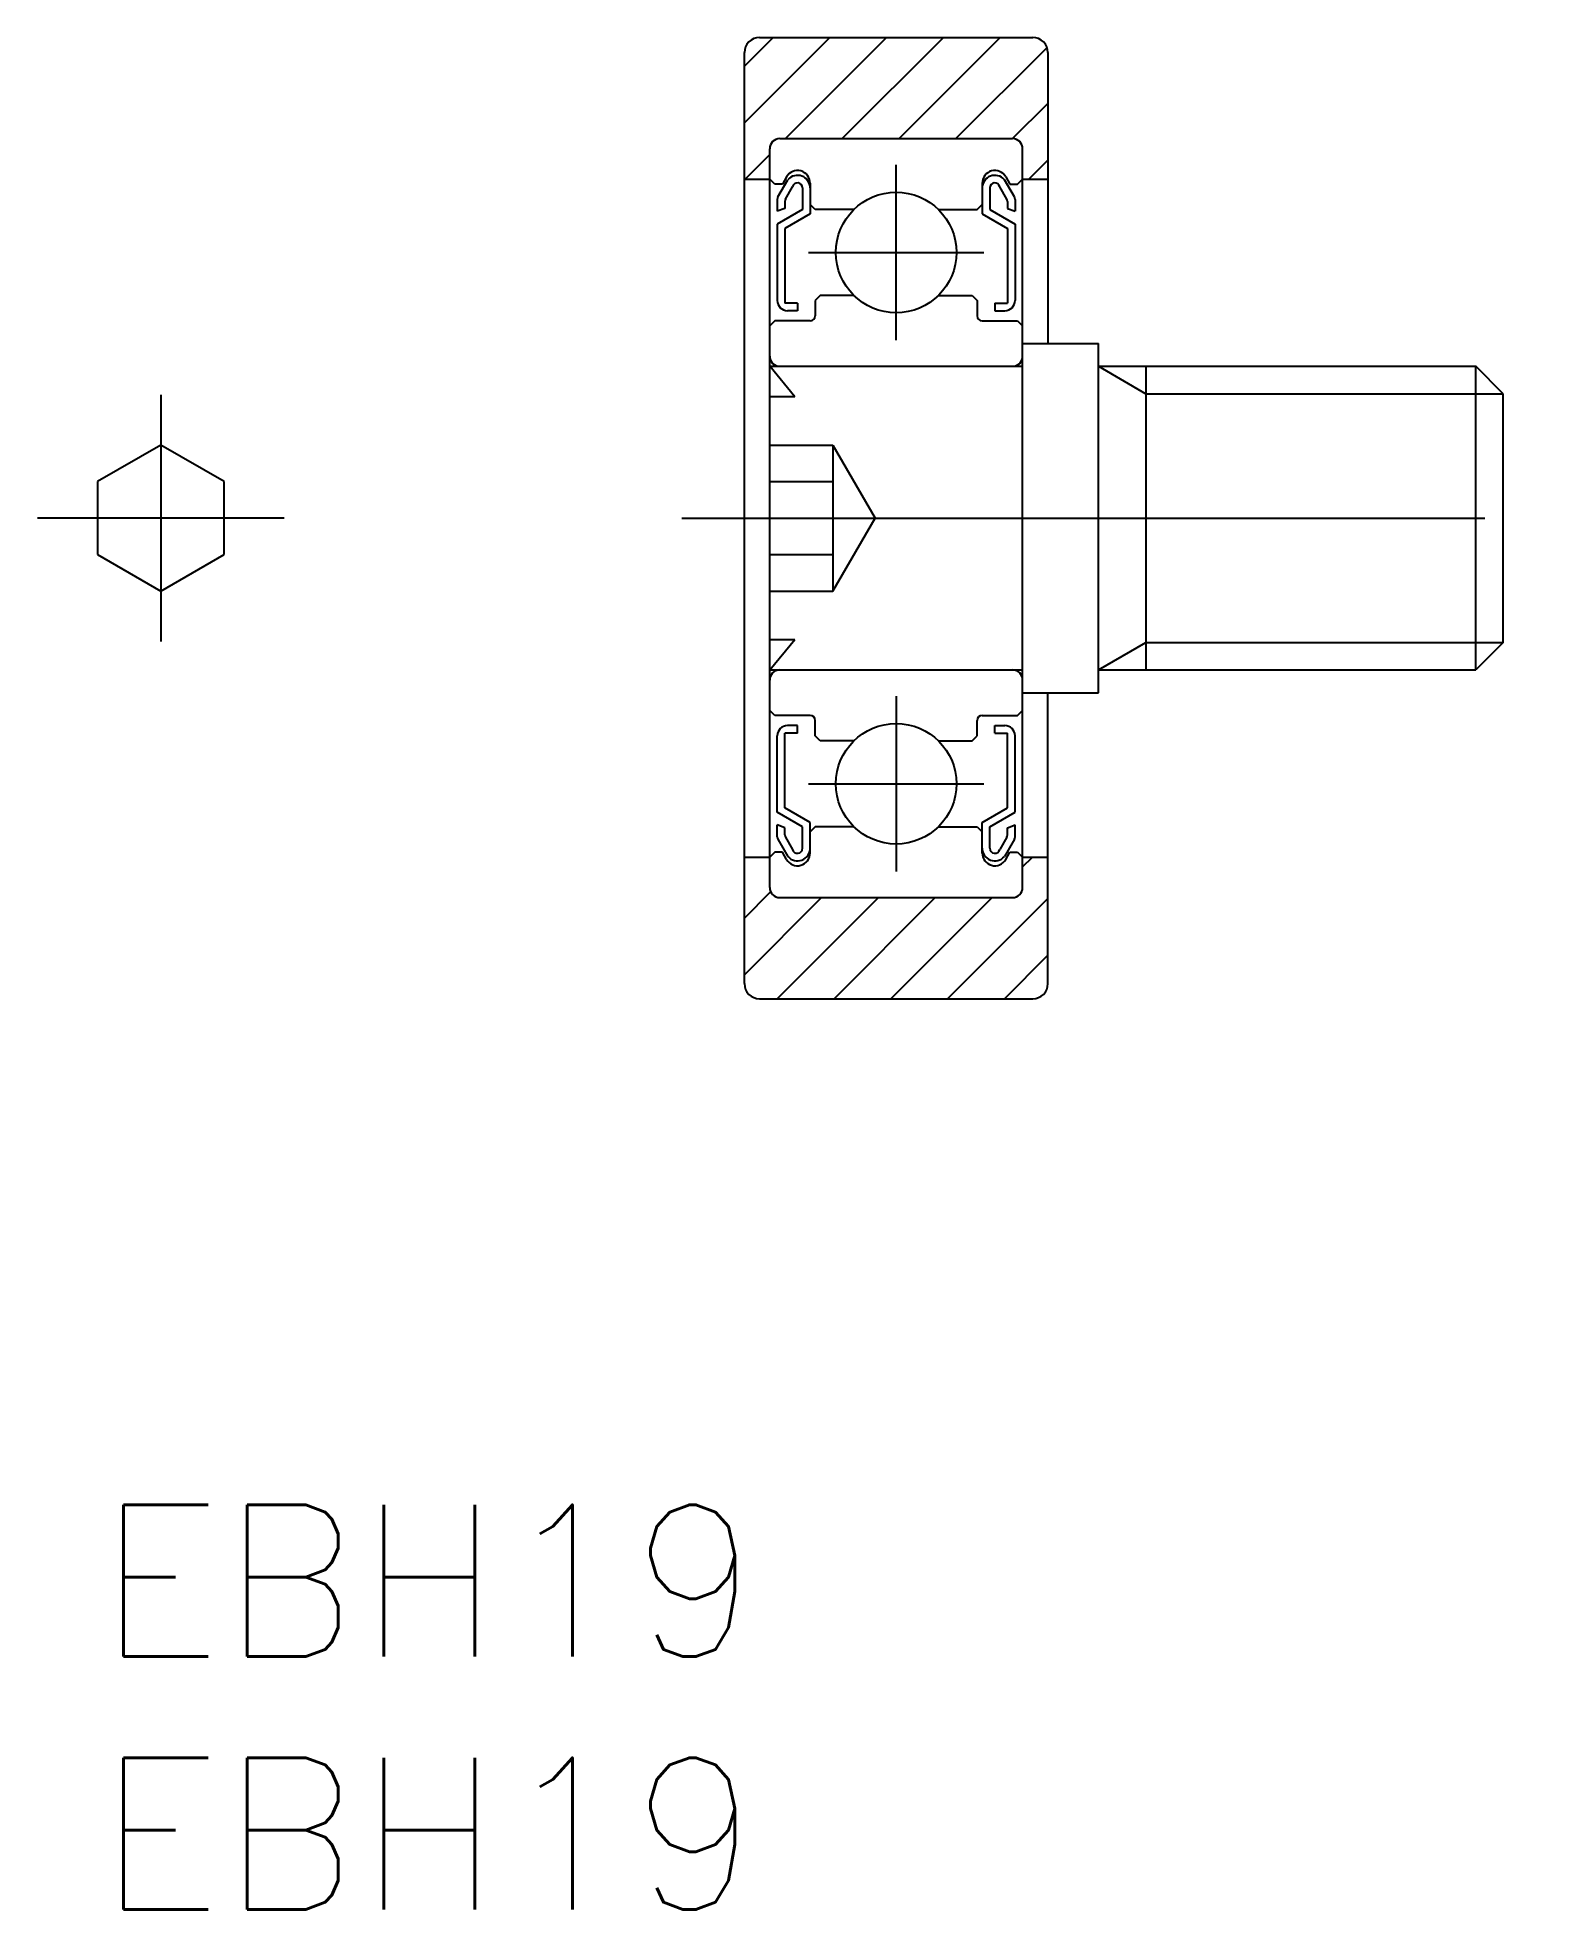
# Model space of a CAD drawing. Extents: x -1.2 to 28.8, y -8 to 29.
import ezdxf

# ---------------------------------------------------------------- set-up
doc = ezdxf.new("R2010")
doc.units = 0
doc.header["$LTSCALE"] = 0.5
doc.linetypes.add('CENTER', pattern=[50.8, 31.75, -6.35, 6.35, -6.35])
doc.linetypes.add('DASHED', pattern=[19.05, 12.7, -6.35])
for name, color, linetype in [('MSM_CENTER', 1, 'CENTER'), ('MSM_CONTINUOUS', 7, 'CONTINUOUS'), ('MSM_DASHED', 4, 'DASHED'), ('MSM_NARROW', 5, 'CONTINUOUS'), ('MSM_PART_NUMBER', 7, 'CONTINUOUS')]:
    doc.layers.add(name, color=color, linetype=linetype)
doc.styles.get("Standard").update_dxf_attribs({"font": 'txt.shx', "height": 3, "bigfont": 'bigfont.shx'})

# ---------------------------------------------------------------- blocks, each defined once
blk = doc.blocks.new('*U3')
at = {"layer": 'MSM_PART_NUMBER'}
blk.add_text('EBH19', height=3, dxfattribs=at).set_placement((0, -3))
blk = doc.blocks.new('*U4')
at = {"layer": 'MSM_PART_NUMBER'}
blk.add_text('EBH19', height=3, dxfattribs=at).set_placement((0, -8))

msp = doc.modelspace()

# ---------------------------------------------------------------- linework, layer by layer
at = {"layer": 'MSM_CENTER'}
for p, q in [((15.786, 23.019), (15.786, 26.482)), ((14.054, 24.75), (17.517, 24.75)), ((1.25, 21.939), (1.25, 17.061)), ((3.689, 19.5), (-1.189, 19.5)), ((11.548, 19.5), (28.762, 19.5)), ((15.786, 15.982), (15.786, 12.519)), ((14.054, 14.25), (17.517, 14.25))]:
    msp.add_line(p, q, dxfattribs=at)
at = {"layer": 'MSM_CONTINUOUS'}
for p, q in [((13.086, 29), (18.486, 29)), ((12.786, 10.3), (12.786, 28.7)), ((18.786, 28.7), (18.786, 22.95)), ((13.286, 12.2), (13.286, 26.8)), ((13.486, 27), (18.086, 27)), ((18.286, 12.2), (18.286, 26.8)), ((12.786, 26.2), (13.286, 26.2)), ((13.386, 26.1), (13.286, 26.2)), ((13.536, 26.1), (13.386, 26.1)), ((13.449, 25.847), (13.646, 26.189)), ((13.619, 26.245), (13.536, 26.1)), ((13.599, 25.807), (13.738, 26.048)), ((13.936, 26.025), (13.936, 25.6)), ((14.086, 26.12), (14.086, 25.514)), ((17.486, 26.12), (17.486, 25.514)), ((17.636, 26.025), (17.636, 25.6)), ((17.972, 25.807), (17.833, 26.048)), ((18.122, 25.847), (17.925, 26.189)), ((17.952, 26.245), (18.036, 26.1)), ((18.036, 26.1), (18.186, 26.1)), ((18.186, 26.1), (18.286, 26.2)), ((18.286, 26.2), (18.786, 26.2)), ((13.436, 25.797), (13.436, 25.564)), ((13.586, 25.619), (13.436, 25.564)), ((13.936, 25.6), (13.436, 25.312)), ((13.586, 25.757), (13.586, 25.619)), ((14.186, 25.6), (14.086, 25.7)), ((14.952, 25.6), (14.186, 25.6)), ((16.619, 25.6), (17.386, 25.6)), ((17.386, 25.6), (17.486, 25.7)), ((17.636, 25.6), (18.136, 25.312)), ((17.986, 25.757), (17.986, 25.619)), ((17.986, 25.619), (18.136, 25.564)), ((18.136, 25.797), (18.136, 25.564)), ((13.436, 25.312), (13.436, 23.8)), ((14.086, 25.514), (13.586, 25.225)), ((13.586, 25.225), (13.586, 23.75)), ((17.486, 25.514), (17.986, 25.225)), ((17.986, 25.225), (17.986, 23.75)), ((18.136, 25.312), (18.136, 23.8)), ((13.836, 23.75), (13.586, 23.75)), ((13.836, 23.75), (13.836, 23.6)), ((14.286, 23.9), (14.186, 23.8)), ((14.186, 23.8), (14.186, 23.5)), ((14.952, 23.9), (14.286, 23.9)), ((16.619, 23.9), (17.286, 23.9)), ((17.286, 23.9), (17.386, 23.8)), ((17.386, 23.8), (17.386, 23.5)), ((17.736, 23.75), (17.986, 23.75)), ((17.736, 23.75), (17.736, 23.6)), ((13.386, 23.4), (13.286, 23.3)), ((14.086, 23.4), (13.386, 23.4)), ((13.836, 23.6), (13.636, 23.6)), ((17.486, 23.4), (18.186, 23.4)), ((17.736, 23.6), (17.936, 23.6)), ((18.186, 23.4), (18.286, 23.3)), ((18.286, 22.95), (19.786, 22.95)), ((19.786, 16.05), (19.786, 22.95)), ((13.286, 22.5), (18.286, 22.5)), ((19.786, 22.5), (27.244, 22.5)), ((20.723, 22.5), (20.723, 16.5)), ((27.244, 16.5), (27.244, 22.5)), ((27.786, 21.959), (27.244, 22.5)), ((27.786, 17.042), (27.786, 21.959)), ((1.25, 20.943), (0, 20.222)), ((2.5, 20.222), (1.25, 20.943)), ((0, 20.222), (0, 18.778)), ((2.5, 18.778), (2.5, 20.222)), ((0, 18.778), (1.25, 18.057)), ((1.25, 18.057), (2.5, 18.778)), ((27.786, 17.042), (27.244, 16.5)), ((13.286, 16.5), (18.286, 16.5)), ((19.786, 16.5), (27.244, 16.5)), ((18.286, 16.05), (19.786, 16.05)), ((18.786, 10.3), (18.786, 16.05)), ((13.386, 15.6), (13.286, 15.7)), ((14.086, 15.6), (13.386, 15.6)), ((17.486, 15.6), (18.186, 15.6)), ((18.186, 15.6), (18.286, 15.7)), ((13.436, 13.688), (13.436, 15.2)), ((13.836, 15.25), (13.586, 15.25)), ((13.586, 13.775), (13.586, 15.25)), ((13.836, 15.4), (13.636, 15.4)), ((13.836, 15.25), (13.836, 15.4)), ((14.186, 15.2), (14.186, 15.5)), ((14.286, 15.1), (14.186, 15.2)), ((17.286, 15.1), (17.386, 15.2)), ((17.386, 15.2), (17.386, 15.5)), ((17.736, 15.4), (17.936, 15.4)), ((17.736, 15.25), (17.736, 15.4)), ((17.736, 15.25), (17.986, 15.25)), ((17.986, 13.775), (17.986, 15.25)), ((18.136, 13.688), (18.136, 15.2)), ((14.952, 15.1), (14.286, 15.1)), ((16.619, 15.1), (17.286, 15.1)), ((14.086, 13.486), (13.586, 13.775)), ((17.486, 13.486), (17.986, 13.775)), ((13.936, 13.4), (13.436, 13.688)), ((13.586, 13.381), (13.436, 13.436)), ((13.436, 13.203), (13.436, 13.436)), ((13.586, 13.243), (13.586, 13.381)), ((13.936, 12.975), (13.936, 13.4)), ((14.086, 12.88), (14.086, 13.486)), ((14.186, 13.4), (14.086, 13.3)), ((14.952, 13.4), (14.186, 13.4)), ((16.619, 13.4), (17.386, 13.4)), ((17.386, 13.4), (17.486, 13.3)), ((17.486, 12.88), (17.486, 13.486)), ((17.636, 13.4), (18.136, 13.688)), ((17.636, 12.975), (17.636, 13.4)), ((17.986, 13.381), (18.136, 13.436)), ((17.986, 13.243), (17.986, 13.381)), ((18.136, 13.203), (18.136, 13.436)), ((13.449, 13.153), (13.646, 12.811)), ((13.599, 13.193), (13.738, 12.952)), ((17.972, 13.193), (17.833, 12.952)), ((18.122, 13.153), (17.925, 12.811)), ((12.786, 12.8), (13.286, 12.8)), ((13.386, 12.9), (13.286, 12.8)), ((13.536, 12.9), (13.386, 12.9)), ((13.619, 12.755), (13.536, 12.9)), ((17.952, 12.755), (18.036, 12.9)), ((18.036, 12.9), (18.186, 12.9)), ((18.186, 12.9), (18.286, 12.8)), ((18.286, 12.8), (18.786, 12.8)), ((13.486, 12), (18.086, 12)), ((13.086, 10), (18.486, 10))]:
    msp.add_line(p, q, dxfattribs=at)
for centre in [(15.786, 24.75), (15.786, 14.25)]:
    msp.add_circle(centre, 1.191, dxfattribs=at)
for centre, radius, start, end in [((13.086, 28.7), 0.3, 90, 180), ((18.486, 28.7), 0.3, 0, 90), ((13.486, 26.8), 0.2, 90, 180), ((18.086, 26.8), 0.2, 0, 90), ((13.836, 26.12), 0.25, 0, 150.0002), ((13.836, 26.025), 0.25, 0, 139.1892), ((17.736, 26.12), 0.25, 29.9998, 180), ((17.736, 26.025), 0.25, 40.8108, 180), ((13.836, 26.025), 0.1, 0, 167.1373), ((17.736, 26.025), 0.1, 12.8627, 180), ((13.536, 25.797), 0.1, 150.0004, 180), ((13.686, 25.757), 0.1, 149.9997, 180), ((17.886, 25.757), 0.1, 0, 30.0003), ((18.036, 25.797), 0.1, 0, 29.9996), ((13.636, 23.8), 0.2, 180, 270), ((17.936, 23.8), 0.2, 270, 360), ((14.086, 23.5), 0.1, 270.0006, 0), ((17.486, 23.5), 0.1, 180, 269.9994), ((13.486, 22.7), 0.2, 180, 270), ((18.086, 22.7), 0.2, 270, 0), ((13.486, 16.3), 0.2, 90, 180), ((18.086, 16.3), 0.2, 0, 90), ((14.086, 15.5), 0.1, 0, 89.9994), ((17.486, 15.5), 0.1, 90.0006, 180), ((13.636, 15.2), 0.2, 90, 180), ((17.936, 15.2), 0.2, 0, 90), ((13.536, 13.203), 0.1, 180, 209.9996), ((13.686, 13.243), 0.1, 180, 210.0003), ((13.836, 12.975), 0.25, 220.8108, 0), ((13.836, 12.975), 0.1, 192.8627, 0), ((17.736, 12.975), 0.25, 180, 319.1892), ((17.736, 12.975), 0.1, 180, 347.1373), ((17.886, 13.243), 0.1, 329.9997, 0), ((18.036, 13.203), 0.1, 330.0004, 0), ((13.836, 12.88), 0.25, 209.9998, 0), ((17.736, 12.88), 0.25, 180, 330.0002), ((13.486, 12.2), 0.2, 180, 270), ((18.086, 12.2), 0.2, 270, 0), ((13.086, 10.3), 0.3, 180, 270), ((18.486, 10.3), 0.3, 270, 0)]:
    msp.add_arc(centre, radius, start, end, dxfattribs=at)
at = {"layer": 'MSM_DASHED'}
for p, q in [((13.786, 21.9), (13.286, 22.5)), ((13.786, 21.9), (13.286, 21.9)), ((13.286, 20.943), (14.536, 20.943)), ((14.536, 20.943), (14.536, 18.057)), ((14.536, 20.943), (15.369, 19.5)), ((13.286, 20.222), (14.536, 20.222)), ((14.536, 18.057), (15.369, 19.5)), ((13.286, 18.778), (14.536, 18.778)), ((13.286, 18.057), (14.536, 18.057)), ((13.286, 17.1), (13.786, 17.1)), ((13.286, 16.5), (13.786, 17.1))]:
    msp.add_line(p, q, dxfattribs=at)
at = {"layer": 'MSM_NARROW'}
for p, q in [((12.786, 27.31), (14.475, 29)), ((12.786, 28.433), (13.353, 29)), ((13.598, 27), (15.598, 29)), ((14.721, 27), (16.72, 29)), ((15.843, 27), (17.843, 29)), ((16.966, 27), (18.768, 28.802)), ((18.088, 27), (18.786, 27.697)), ((12.798, 26.2), (13.286, 26.688)), ((18.411, 26.2), (18.786, 26.575)), ((19.786, 22.5), (20.723, 21.959)), ((20.723, 21.959), (27.786, 21.959)), ((19.786, 16.5), (20.723, 17.042)), ((20.723, 17.042), (27.786, 17.042)), ((18.286, 12.605), (18.481, 12.8)), ((12.786, 11.595), (13.305, 12.114)), ((12.786, 10.472), (14.313, 12)), ((13.436, 10), (15.436, 12)), ((14.558, 10), (16.558, 12)), ((15.681, 10), (17.681, 12)), ((16.803, 10), (18.786, 11.982)), ((17.926, 10), (18.786, 10.86))]:
    msp.add_line(p, q, dxfattribs=at)

# ---------------------------------------------------------------- block references
at = {"layer": 'MSM_CONTINUOUS'}
for name in ['*U3', '*U4']:
    msp.add_blockref(name, (0, 0), dxfattribs=at)

doc.saveas('drawing.dxf')
